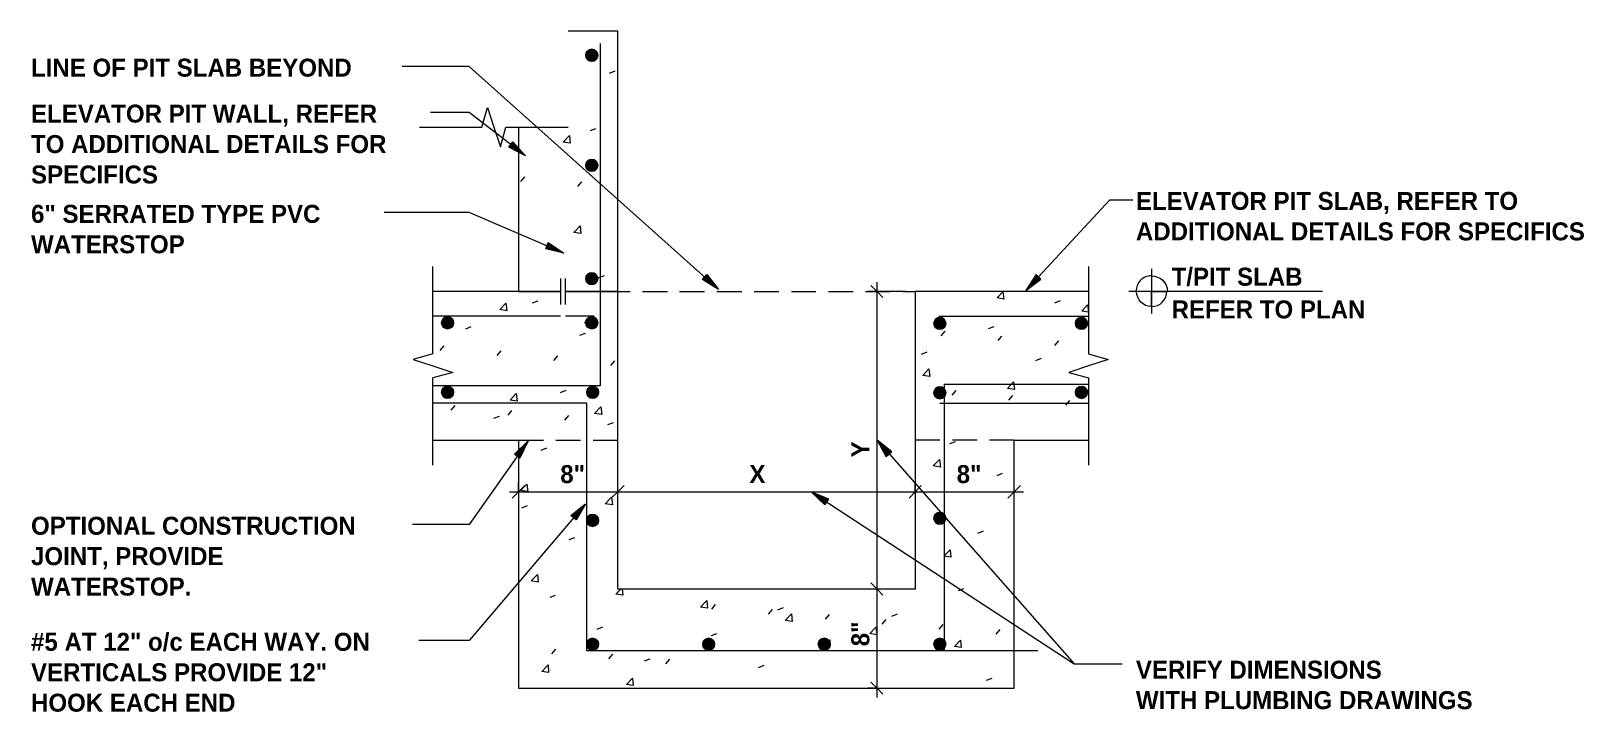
# Model space of a CAD drawing. Header units: inches. Extents: x -11943 to -10128, y -204 to 11732.
# Drawn here: x -11039.58 to -11031.49, y 1.26 to 4.81 of the extents above; entities that cross this region are included whole.
import ezdxf

# ---------------------------------------------------------------- set-up
doc = ezdxf.new("R2010")
doc.units = ezdxf.units.IN
doc.header["$MEASUREMENT"] = 0
for name, color, linetype, lineweight in [('A-DETL', 90, 'Continuous', 9), ('A-DETL-GENF', 92, 'Continuous', 9), ('A-DETL-THIN', 151, 'Continuous', 9), ('G-ANNO-TEXT', 231, 'Continuous', 9)]:
    doc.layers.add(name, color=color, linetype=linetype, lineweight=lineweight)
doc.styles.add('Century Gothic_B_3', font='', dxfattribs={"height": 0.09375})
doc.styles.get('Century Gothic_B_3').set_extended_font_data('Century Gothic', bold=True)

msp = doc.modelspace()

# ---------------------------------------------------------------- hatches: boundary and pattern name
at = {"layer": 'A-DETL-GENF'}
for points in [[(-11036.66214, 4.65245), (-11036.65411, 4.65351), (-11036.64663, 4.65661), (-11036.6402, 4.66154), (-11036.63527, 4.66796), (-11036.63217, 4.67545), (-11036.63111, 4.68348), (-11036.63217, 4.69151), (-11036.63527, 4.69899), (-11036.6402, 4.70542), (-11036.64663, 4.71035), (-11036.65411, 4.71345), (-11036.66214, 4.71451), (-11036.67017, 4.71345), (-11036.67766, 4.71035), (-11036.68408, 4.70542), (-11036.68901, 4.69899), (-11036.69211, 4.69151), (-11036.69317, 4.68348), (-11036.69211, 4.67545), (-11036.68901, 4.66796), (-11036.68408, 4.66154), (-11036.67766, 4.65661), (-11036.67017, 4.65351)], [(-11037.00733, 4.15987), (-11037.07279, 4.23219), (-11037.09358, 4.2046)], [(-11036.66214, 4.07894), (-11036.65411, 4.08), (-11036.64663, 4.0831), (-11036.6402, 4.08803), (-11036.63527, 4.09446), (-11036.63217, 4.10194), (-11036.63111, 4.10997), (-11036.63217, 4.118), (-11036.63527, 4.12548), (-11036.6402, 4.13191), (-11036.64663, 4.13684), (-11036.65411, 4.13994), (-11036.66214, 4.141), (-11036.67017, 4.13994), (-11036.67766, 4.13684), (-11036.68408, 4.13191), (-11036.68901, 4.12548), (-11036.69211, 4.118), (-11036.69317, 4.10997), (-11036.69211, 4.10194), (-11036.68901, 4.09446), (-11036.68408, 4.08803), (-11036.67766, 4.0831), (-11036.67017, 4.08)], [(-11036.80743, 3.65309), (-11036.89023, 3.70829), (-11036.90235, 3.67543)], [(-11036.66214, 3.48839), (-11036.65411, 3.48945), (-11036.64663, 3.49255), (-11036.6402, 3.49748), (-11036.63527, 3.5039), (-11036.63217, 3.51139), (-11036.63111, 3.51942), (-11036.63217, 3.52745), (-11036.63527, 3.53493), (-11036.6402, 3.54136), (-11036.64663, 3.54629), (-11036.65411, 3.54939), (-11036.66214, 3.55045), (-11036.67017, 3.54939), (-11036.67766, 3.54629), (-11036.68408, 3.54136), (-11036.68901, 3.53493), (-11036.69211, 3.52745), (-11036.69317, 3.51942), (-11036.69211, 3.51139), (-11036.68901, 3.5039), (-11036.68408, 3.49748), (-11036.67766, 3.49255), (-11036.67017, 3.48945)], [(-11036.001, 3.46347), (-11036.06285, 3.54105), (-11036.08544, 3.51526)], [(-11034.39983, 3.45841), (-11034.32065, 3.51686), (-11034.34644, 3.54105)], [(-11037.41398, 3.25841), (-11037.40595, 3.25947), (-11037.39847, 3.26257), (-11037.39204, 3.2675), (-11037.38711, 3.27393), (-11037.38401, 3.28141), (-11037.38295, 3.28944), (-11037.38401, 3.29747), (-11037.38711, 3.30496), (-11037.39204, 3.31138), (-11037.39847, 3.31631), (-11037.40595, 3.31941), (-11037.41398, 3.32047), (-11037.42201, 3.31941), (-11037.4295, 3.31631), (-11037.43592, 3.31138), (-11037.44085, 3.30496), (-11037.44395, 3.29747), (-11037.44501, 3.28944), (-11037.44395, 3.28141), (-11037.44085, 3.27393), (-11037.43592, 3.2675), (-11037.4295, 3.26257), (-11037.42201, 3.25947)], [(-11036.66214, 3.25841), (-11036.65411, 3.25947), (-11036.64663, 3.26257), (-11036.6402, 3.2675), (-11036.63527, 3.27393), (-11036.63217, 3.28141), (-11036.63111, 3.28944), (-11036.63217, 3.29747), (-11036.63527, 3.30496), (-11036.6402, 3.31138), (-11036.64663, 3.31631), (-11036.65411, 3.31941), (-11036.66214, 3.32047), (-11036.67017, 3.31941), (-11036.67766, 3.31631), (-11036.68408, 3.31138), (-11036.68901, 3.30496), (-11036.69211, 3.29747), (-11036.69317, 3.28944), (-11036.69211, 3.28141), (-11036.68901, 3.27393), (-11036.68408, 3.2675), (-11036.67766, 3.26257), (-11036.67017, 3.25947)], [(-11034.84801, 3.25554), (-11034.83998, 3.2566), (-11034.8325, 3.2597), (-11034.82607, 3.26463), (-11034.82114, 3.27106), (-11034.81804, 3.27854), (-11034.81698, 3.28657), (-11034.81804, 3.2946), (-11034.82114, 3.30209), (-11034.82607, 3.30851), (-11034.8325, 3.31344), (-11034.83998, 3.31654), (-11034.84801, 3.3176), (-11034.85604, 3.31654), (-11034.86352, 3.31344), (-11034.86995, 3.30851), (-11034.87488, 3.30209), (-11034.87798, 3.2946), (-11034.87904, 3.28657), (-11034.87798, 3.27854), (-11034.87488, 3.27106), (-11034.86995, 3.26463), (-11034.86352, 3.2597), (-11034.85604, 3.2566)], [(-11034.11005, 3.25554), (-11034.10202, 3.2566), (-11034.09453, 3.2597), (-11034.08811, 3.26463), (-11034.08317, 3.27106), (-11034.08007, 3.27854), (-11034.07902, 3.28657), (-11034.08007, 3.2946), (-11034.08317, 3.30209), (-11034.08811, 3.30851), (-11034.09453, 3.31344), (-11034.10202, 3.31654), (-11034.11005, 3.3176), (-11034.11808, 3.31654), (-11034.12556, 3.31344), (-11034.13199, 3.30851), (-11034.13692, 3.30209), (-11034.14002, 3.2946), (-11034.14108, 3.28657), (-11034.14002, 3.27854), (-11034.13692, 3.27106), (-11034.13199, 3.26463), (-11034.12556, 3.2597), (-11034.11808, 3.2566)], [(-11037.41398, 2.89664), (-11037.40595, 2.8977), (-11037.39847, 2.9008), (-11037.39204, 2.90573), (-11037.38711, 2.91216), (-11037.38401, 2.91964), (-11037.38295, 2.92767), (-11037.38401, 2.9357), (-11037.38711, 2.94319), (-11037.39204, 2.94961), (-11037.39847, 2.95454), (-11037.40595, 2.95764), (-11037.41398, 2.9587), (-11037.42201, 2.95764), (-11037.4295, 2.95454), (-11037.43592, 2.94961), (-11037.44085, 2.94319), (-11037.44395, 2.9357), (-11037.44501, 2.92767), (-11037.44395, 2.91964), (-11037.44085, 2.91216), (-11037.43592, 2.90573), (-11037.4295, 2.9008), (-11037.42201, 2.8977)], [(-11036.6576, 2.89664), (-11036.64957, 2.8977), (-11036.64208, 2.9008), (-11036.63566, 2.90573), (-11036.63073, 2.91216), (-11036.62763, 2.91964), (-11036.62657, 2.92767), (-11036.62763, 2.9357), (-11036.63073, 2.94319), (-11036.63566, 2.94961), (-11036.64208, 2.95454), (-11036.64957, 2.95764), (-11036.6576, 2.9587), (-11036.66563, 2.95764), (-11036.67311, 2.95454), (-11036.67954, 2.94961), (-11036.68447, 2.94319), (-11036.68757, 2.9357), (-11036.68863, 2.92767), (-11036.68757, 2.91964), (-11036.68447, 2.91216), (-11036.67954, 2.90573), (-11036.67311, 2.9008), (-11036.66563, 2.8977)], [(-11034.84801, 2.89403), (-11034.83998, 2.89509), (-11034.8325, 2.89819), (-11034.82607, 2.90312), (-11034.82114, 2.90954), (-11034.81804, 2.91703), (-11034.81698, 2.92506), (-11034.81804, 2.93309), (-11034.82114, 2.94057), (-11034.82607, 2.947), (-11034.8325, 2.95193), (-11034.83998, 2.95503), (-11034.84801, 2.95609), (-11034.85604, 2.95503), (-11034.86352, 2.95193), (-11034.86995, 2.947), (-11034.87488, 2.94057), (-11034.87798, 2.93309), (-11034.87904, 2.92506), (-11034.87798, 2.91703), (-11034.87488, 2.90954), (-11034.86995, 2.90312), (-11034.86352, 2.89819), (-11034.85604, 2.89509)], [(-11034.11005, 2.8958), (-11034.10202, 2.89685), (-11034.09453, 2.89995), (-11034.08811, 2.90489), (-11034.08317, 2.91131), (-11034.08007, 2.9188), (-11034.07902, 2.92683), (-11034.08007, 2.93486), (-11034.08317, 2.94234), (-11034.08811, 2.94877), (-11034.09453, 2.9537), (-11034.10202, 2.9568), (-11034.11005, 2.95786), (-11034.11808, 2.9568), (-11034.12556, 2.9537), (-11034.13199, 2.94877), (-11034.13692, 2.94234), (-11034.14002, 2.93486), (-11034.14108, 2.92683), (-11034.14002, 2.9188), (-11034.13692, 2.91131), (-11034.13199, 2.90489), (-11034.12556, 2.89995), (-11034.11808, 2.89685)], [(-11037.03673, 2.58471), (-11036.99361, 2.67416), (-11037.06412, 2.60524)], [(-11035.12472, 2.59321), (-11035.0982, 2.6166), (-11035.17542, 2.67756)], [(-11035.44661, 2.34092), (-11035.42724, 2.37051), (-11035.51787, 2.4088)], [(-11036.74378, 2.2623), (-11036.69539, 2.34669), (-11036.77138, 2.28463)], [(-11036.6576, 2.22867), (-11036.64957, 2.22973), (-11036.64208, 2.23283), (-11036.63566, 2.23776), (-11036.63073, 2.24418), (-11036.62763, 2.25167), (-11036.62657, 2.2597), (-11036.62763, 2.26773), (-11036.63073, 2.27521), (-11036.63566, 2.28164), (-11036.64208, 2.28657), (-11036.64957, 2.28967), (-11036.6576, 2.29073), (-11036.66563, 2.28967), (-11036.67311, 2.28657), (-11036.67954, 2.28164), (-11036.68447, 2.27521), (-11036.68757, 2.26773), (-11036.68863, 2.2597), (-11036.68757, 2.25167), (-11036.68447, 2.24418), (-11036.67954, 2.23776), (-11036.67311, 2.23283), (-11036.66563, 2.22973)], [(-11034.84801, 2.23991), (-11034.83998, 2.24097), (-11034.8325, 2.24407), (-11034.82607, 2.249), (-11034.82114, 2.25542), (-11034.81804, 2.26291), (-11034.81698, 2.27094), (-11034.81804, 2.27897), (-11034.82114, 2.28645), (-11034.82607, 2.29288), (-11034.8325, 2.29781), (-11034.83998, 2.30091), (-11034.84801, 2.30197), (-11034.85604, 2.30091), (-11034.86352, 2.29781), (-11034.86995, 2.29288), (-11034.87488, 2.28645), (-11034.87798, 2.27897), (-11034.87904, 2.27094), (-11034.87798, 2.26291), (-11034.87488, 2.25542), (-11034.86995, 2.249), (-11034.86352, 2.24407), (-11034.85604, 2.24097)], [(-11036.6576, 1.58343), (-11036.64957, 1.58449), (-11036.64208, 1.58759), (-11036.63566, 1.59252), (-11036.63073, 1.59895), (-11036.62763, 1.60643), (-11036.62657, 1.61446), (-11036.62763, 1.62249), (-11036.63073, 1.62997), (-11036.63566, 1.6364), (-11036.64208, 1.64133), (-11036.64957, 1.64443), (-11036.6576, 1.64549), (-11036.66563, 1.64443), (-11036.67311, 1.64133), (-11036.67954, 1.6364), (-11036.68447, 1.62997), (-11036.68757, 1.62249), (-11036.68863, 1.61446), (-11036.68757, 1.60643), (-11036.68447, 1.59895), (-11036.67954, 1.59252), (-11036.67311, 1.58759), (-11036.66563, 1.58449)], [(-11036.05278, 1.58343), (-11036.04475, 1.58449), (-11036.03727, 1.58759), (-11036.03084, 1.59252), (-11036.02591, 1.59895), (-11036.02281, 1.60643), (-11036.02175, 1.61446), (-11036.02281, 1.62249), (-11036.02591, 1.62997), (-11036.03084, 1.6364), (-11036.03727, 1.64133), (-11036.04475, 1.64443), (-11036.05278, 1.64549), (-11036.06081, 1.64443), (-11036.0683, 1.64133), (-11036.07472, 1.6364), (-11036.07965, 1.62997), (-11036.08275, 1.62249), (-11036.08381, 1.61446), (-11036.08275, 1.60643), (-11036.07965, 1.59895), (-11036.07472, 1.59252), (-11036.0683, 1.58759), (-11036.06081, 1.58449)], [(-11035.45071, 1.58343), (-11035.44267, 1.58449), (-11035.43519, 1.58759), (-11035.42876, 1.59252), (-11035.42383, 1.59895), (-11035.42073, 1.60643), (-11035.41968, 1.61446), (-11035.42073, 1.62249), (-11035.42383, 1.62997), (-11035.42876, 1.6364), (-11035.43519, 1.64133), (-11035.44267, 1.64443), (-11035.45071, 1.64549), (-11035.45874, 1.64443), (-11035.46622, 1.64133), (-11035.47265, 1.6364), (-11035.47758, 1.62997), (-11035.48068, 1.62249), (-11035.48173, 1.61446), (-11035.48068, 1.60643), (-11035.47758, 1.59895), (-11035.47265, 1.59252), (-11035.46622, 1.58759), (-11035.45874, 1.58449)], [(-11034.84801, 1.58343), (-11034.83998, 1.58449), (-11034.8325, 1.58759), (-11034.82607, 1.59252), (-11034.82114, 1.59895), (-11034.81804, 1.60643), (-11034.81698, 1.61446), (-11034.81804, 1.62249), (-11034.82114, 1.62997), (-11034.82607, 1.6364), (-11034.8325, 1.64133), (-11034.83998, 1.64443), (-11034.84801, 1.64549), (-11034.85604, 1.64443), (-11034.86352, 1.64133), (-11034.86995, 1.6364), (-11034.87488, 1.62997), (-11034.87798, 1.62249), (-11034.87904, 1.61446), (-11034.87798, 1.60643), (-11034.87488, 1.59895), (-11034.86995, 1.59252), (-11034.86352, 1.58759), (-11034.85604, 1.58449)]]:
    msp.add_hatch(color=7, dxfattribs=at).paths.add_polyline_path(points, flags=0)

# ---------------------------------------------------------------- linework, layer by layer
at = {"layer": 'A-DETL'}
for p, q in [((-11036.52655, 4.80954), (-11036.78505, 4.80954)), ((-11036.52655, 3.4532), (-11036.52655, 4.80954)), ((-11036.61781, 4.74403), (-11036.61781, 2.9603)), ((-11037.30033, 4.62512), (-11037.65014, 4.62512)), ((-11036.001, 3.46347), (-11037.30033, 4.62512)), ((-11036.56968, 4.59066), (-11036.54022, 4.60278)), ((-11037.30033, 4.38556), (-11037.50203, 4.38556)), ((-11037.00733, 4.15987), (-11037.30033, 4.38556)), ((-11037.23482, 4.30797), (-11037.20562, 4.41135)), ((-11037.20562, 4.41135), (-11037.17276, 4.30797)), ((-11037.56064, 4.30797), (-11037.43131, 4.30797)), ((-11037.43131, 4.30797), (-11037.23482, 4.30797)), ((-11037.17276, 4.30797), (-11037.1383, 4.2064)), ((-11037.1383, 4.2064), (-11037.11071, 4.30797)), ((-11037.11071, 4.30797), (-11036.91422, 4.30797)), ((-11037.04359, 4.30797), (-11037.04359, 3.4532)), ((-11036.91422, 4.30797), (-11036.78505, 4.30797)), ((-11036.6696, 4.29085), (-11036.64019, 4.30271)), ((-11037.09358, 4.2046), (-11037.07279, 4.23219)), ((-11037.07279, 4.23219), (-11037.00733, 4.15987)), ((-11036.81084, 4.23039), (-11036.77819, 4.26485)), ((-11036.77478, 4.22533), (-11036.81084, 4.23039)), ((-11036.77819, 4.26485), (-11036.77478, 4.22533)), ((-11037.00733, 4.15987), (-11037.09358, 4.2046)), ((-11037.03152, 4.02544), (-11037.01073, 4.04943)), ((-11036.73511, 3.99944), (-11036.71432, 4.02363)), ((-11034.39983, 3.45841), (-11033.96218, 3.93057)), ((-11033.96218, 3.93057), (-11033.84147, 3.93057)), ((-11037.39866, 3.86346), (-11037.74505, 3.86346)), ((-11037.30033, 3.86346), (-11037.39866, 3.86346)), ((-11036.80743, 3.65309), (-11037.30033, 3.86346)), ((-11036.75585, 3.75988), (-11036.72299, 3.79454)), ((-11036.71958, 3.75482), (-11036.75585, 3.75988)), ((-11036.72299, 3.79454), (-11036.71958, 3.75482)), ((-11036.90235, 3.67543), (-11036.89023, 3.70829)), ((-11036.80743, 3.65309), (-11036.90235, 3.67543)), ((-11036.89023, 3.70829), (-11036.80743, 3.65309)), ((-11037.48991, 3.4532), (-11037.48991, 3.58237)), ((-11034.07237, 3.58237), (-11034.07237, 3.4532)), ((-11033.74496, 3.57045), (-11033.74496, 3.3377)), ((-11036.82477, 3.52047), (-11036.82477, 3.38428)), ((-11036.79877, 3.38428), (-11036.79877, 3.52047)), ((-11036.62487, 3.52552), (-11036.59547, 3.536)), ((-11036.08544, 3.51526), (-11036.06285, 3.54105)), ((-11036.001, 3.46347), (-11036.08544, 3.51526)), ((-11036.06285, 3.54105), (-11036.001, 3.46347)), ((-11035.20808, 3.4842), (-11035.17542, 3.4532)), ((-11035.17542, 1.90218), (-11035.17542, 3.50133)), ((-11034.34644, 3.54105), (-11034.39983, 3.45841)), ((-11034.39983, 3.45841), (-11034.32065, 3.51686)), ((-11034.32065, 3.51686), (-11034.34644, 3.54105)), ((-11033.74496, 3.53238), (-11033.74496, 3.4532)), ((-11037.48991, 3.12754), (-11037.48991, 3.4532)), ((-11036.82477, 3.4532), (-11037.48991, 3.4532)), ((-11037.04359, 3.4532), (-11036.82477, 3.4532)), ((-11036.97127, 3.39295), (-11036.94182, 3.40321)), ((-11036.52655, 3.4532), (-11036.79877, 3.4532)), ((-11036.79877, 3.4532), (-11036.52655, 3.4532)), ((-11036.52655, 2.67756), (-11036.52655, 3.4532)), ((-11036.52655, 3.4532), (-11036.46284, 3.4532)), ((-11036.39738, 3.4532), (-11036.268, 3.4532)), ((-11036.2043, 3.4532), (-11036.07497, 3.4532)), ((-11036.00946, 3.4532), (-11035.88029, 3.4532)), ((-11035.81643, 3.4532), (-11035.68726, 3.4532)), ((-11035.62179, 3.4532), (-11035.49422, 3.4532)), ((-11035.42871, 3.4532), (-11035.29954, 3.4532)), ((-11035.23568, 3.4532), (-11035.10651, 3.4532)), ((-11035.17542, 3.4532), (-11035.2236, 3.4532)), ((-11035.02552, 3.4532), (-11035.17542, 3.4532)), ((-11035.17542, 3.4532), (-11035.14442, 3.42055)), ((-11035.04104, 3.4532), (-11034.97713, 3.4532)), ((-11034.07237, 3.4532), (-11034.97713, 3.4532)), ((-11034.97713, 3.4532), (-11034.97713, 2.67756)), ((-11034.54974, 3.41874), (-11034.51874, 3.45155)), ((-11034.51368, 3.41188), (-11034.54974, 3.41874)), ((-11034.51874, 3.45155), (-11034.51368, 3.41188)), ((-11034.24833, 3.39295), (-11034.21887, 3.40502)), ((-11034.07237, 3.4532), (-11034.07237, 3.12754)), ((-11033.51581, 3.4532), (-11033.86221, 3.4532)), ((-11033.74496, 3.4532), (-11033.82595, 3.4532)), ((-11033.74496, 3.37396), (-11033.74496, 3.4532)), ((-11033.74496, 3.4532), (-11033.66392, 3.4532)), ((-11032.85407, 3.4532), (-11033.51581, 3.4532)), ((-11036.82477, 3.32403), (-11037.48991, 3.32403)), ((-11037.14171, 3.35849), (-11037.11071, 3.39114)), ((-11037.10565, 3.35142), (-11037.14171, 3.35849)), ((-11037.11071, 3.39114), (-11037.10565, 3.35142)), ((-11036.65067, 3.32403), (-11036.79877, 3.32403)), ((-11036.70065, 3.28957), (-11036.6696, 3.32222)), ((-11036.6696, 3.32222), (-11036.66434, 3.28431)), ((-11034.85322, 3.32403), (-11034.07237, 3.32403)), ((-11034.10863, 3.34982), (-11034.07763, 3.38248)), ((-11034.07237, 3.34456), (-11034.10863, 3.34982)), ((-11034.07763, 3.38248), (-11034.07237, 3.34456)), ((-11037.31927, 3.25852), (-11037.29002, 3.27064)), ((-11036.66434, 3.28431), (-11036.70065, 3.28957)), ((-11034.84115, 3.22225), (-11034.82036, 3.24645)), ((-11034.59467, 3.26012), (-11034.56527, 3.27064)), ((-11037.45205, 3.14467), (-11037.43131, 3.16886)), ((-11036.72479, 3.22566), (-11036.69539, 3.23597)), ((-11034.54474, 3.19646), (-11034.52395, 3.22045)), ((-11034.24833, 3.17046), (-11034.22754, 3.19465)), ((-11037.48991, 3.12754), (-11037.59329, 3.09814)), ((-11037.59329, 3.09814), (-11037.48991, 3.06548)), ((-11037.15564, 3.11887), (-11037.1349, 3.14307)), ((-11036.85923, 3.09308), (-11036.83844, 3.11707)), ((-11036.56282, 3.06708), (-11036.54203, 3.09128)), ((-11034.94267, 3.12574), (-11034.91347, 3.13781)), ((-11034.34825, 3.09308), (-11034.31885, 3.105)), ((-11034.07237, 3.12754), (-11033.97085, 3.09814)), ((-11033.97085, 3.09814), (-11034.07237, 3.06548)), ((-11037.48991, 3.06548), (-11037.38653, 3.03102)), ((-11037.38653, 3.03102), (-11037.48991, 3.00343)), ((-11037.48991, 2.67756), (-11037.48991, 3.00343)), ((-11034.93586, 3.0155), (-11034.90481, 3.04996)), ((-11034.8996, 3.01029), (-11034.93586, 3.0155)), ((-11034.90481, 3.04996), (-11034.8996, 3.01029)), ((-11034.07237, 3.06548), (-11034.17575, 3.03102)), ((-11034.17575, 3.03102), (-11034.07237, 3.00343)), ((-11034.07237, 3.00343), (-11034.07237, 2.67756)), ((-11036.61781, 2.9603), (-11037.48991, 2.9603)), ((-11037.08832, 2.88612), (-11037.05566, 2.92058)), ((-11037.05566, 2.92058), (-11037.05045, 2.88112)), ((-11036.82477, 2.92584), (-11036.79536, 2.93791)), ((-11034.82382, 1.57977), (-11034.82382, 2.96897)), ((-11034.82382, 2.96897), (-11034.07237, 2.96897)), ((-11034.7841, 2.91212), (-11034.76356, 2.93611)), ((-11034.49475, 2.94658), (-11034.4637, 2.98104)), ((-11034.45849, 2.94137), (-11034.49475, 2.94658)), ((-11034.4637, 2.98104), (-11034.45849, 2.94137)), ((-11034.10183, 2.92765), (-11034.07237, 2.93791)), ((-11036.68853, 2.87064), (-11037.48991, 2.87064)), ((-11037.3952, 2.83454), (-11037.37446, 2.85852)), ((-11037.05045, 2.88112), (-11037.08832, 2.88612)), ((-11036.68853, 1.57977), (-11036.68853, 2.87064)), ((-11036.64721, 2.81725), (-11036.6144, 2.85166)), ((-11036.6144, 2.85166), (-11036.60935, 2.8122)), ((-11034.84801, 2.87064), (-11034.07237, 2.87064)), ((-11034.48769, 2.88612), (-11034.46715, 2.91031)), ((-11034.19127, 2.86033), (-11034.17074, 2.88452)), ((-11037.17276, 2.79306), (-11037.14357, 2.80353)), ((-11037.09858, 2.80859), (-11037.07805, 2.83273)), ((-11036.80238, 2.78279), (-11036.78164, 2.80694)), ((-11036.60935, 2.8122), (-11036.64721, 2.81725)), ((-11036.57829, 2.76041), (-11036.54889, 2.77067)), ((-11037.48991, 2.54844), (-11037.48991, 2.67756)), ((-11037.48991, 2.67756), (-11037.04359, 2.67756)), ((-11036.99361, 2.67416), (-11037.30033, 2.2381)), ((-11037.06412, 2.60524), (-11036.99361, 2.67416)), ((-11037.04359, 2.67756), (-11037.04359, 1.38514)), ((-11037.04359, 2.67756), (-11036.91422, 2.67756)), ((-11036.99361, 2.67416), (-11037.03673, 2.58471)), ((-11036.84875, 2.67756), (-11036.72118, 2.67756)), ((-11036.65567, 2.67756), (-11036.52655, 2.67756)), ((-11036.52655, 1.90218), (-11036.52655, 2.67756)), ((-11035.17542, 2.67756), (-11035.12782, 2.59047)), ((-11035.0982, 2.6166), (-11035.17542, 2.67756)), ((-11035.17542, 2.67756), (-11034.14718, 1.51167)), ((-11034.97713, 2.67756), (-11034.97713, 1.90218)), ((-11034.84801, 2.67756), (-11034.97713, 2.67756)), ((-11034.65312, 2.67756), (-11034.7825, 2.67756)), ((-11034.46029, 2.67756), (-11034.58946, 2.67756)), ((-11034.46029, 1.38514), (-11034.46029, 2.67756)), ((-11034.46029, 2.67756), (-11034.07237, 2.67756)), ((-11034.07237, 2.67756), (-11034.07237, 2.54844)), ((-11037.03673, 2.58471), (-11037.06412, 2.60524)), ((-11036.92634, 2.62597), (-11036.89709, 2.6381)), ((-11035.12782, 2.59047), (-11035.0982, 2.6166)), ((-11034.79622, 2.66043), (-11034.76697, 2.67075)), ((-11034.88242, 2.54499), (-11034.84961, 2.57764)), ((-11034.84455, 2.53812), (-11034.88242, 2.54499)), ((-11034.84961, 2.57764), (-11034.84455, 2.53812)), ((-11037.04359, 2.4088), (-11037.04359, 2.45714)), ((-11037.01073, 2.44161), (-11037.04359, 2.4088)), ((-11037.03312, 2.41561), (-11037.00047, 2.44847)), ((-11037.00047, 2.44847), (-11036.99526, 2.41061)), ((-11036.52655, 2.4088), (-11036.52655, 2.45714)), ((-11036.4939, 2.44161), (-11036.52655, 2.4088)), ((-11034.97713, 2.4088), (-11034.97713, 2.45272)), ((-11034.94453, 2.44161), (-11034.97713, 2.4088)), ((-11034.54974, 2.49319), (-11034.52055, 2.50532)), ((-11034.46029, 2.4088), (-11034.46029, 2.45714)), ((-11034.42743, 2.44161), (-11034.46029, 2.4088)), ((-11037.09177, 2.4088), (-11036.52655, 2.4088)), ((-11037.04359, 2.4088), (-11037.07625, 2.37615)), ((-11036.99526, 2.41061), (-11037.03312, 2.41561)), ((-11036.59201, 2.34669), (-11036.55936, 2.38115)), ((-11036.55936, 2.38115), (-11036.55415, 2.34169)), ((-11036.52655, 2.4088), (-11036.55878, 2.37673)), ((-11036.52655, 2.4088), (-11034.97713, 2.4088)), ((-11035.51787, 2.4088), (-11035.44661, 2.34092)), ((-11035.42724, 2.37051), (-11035.51787, 2.4088)), ((-11035.51787, 2.4088), (-11034.14718, 1.51167)), ((-11035.44661, 2.34092), (-11035.42724, 2.37051)), ((-11034.97713, 2.4088), (-11035.00818, 2.37615)), ((-11034.97713, 2.4088), (-11034.41191, 2.4088)), ((-11034.46029, 2.4088), (-11034.49295, 2.37615)), ((-11036.69539, 2.34669), (-11037.30033, 1.63337)), ((-11037.02626, 2.32616), (-11036.99706, 2.33823)), ((-11036.77138, 2.28463), (-11036.69539, 2.34669)), ((-11036.74378, 2.2623), (-11036.77138, 2.28463)), ((-11036.69539, 2.34669), (-11036.74378, 2.2623)), ((-11036.55415, 2.34169), (-11036.59201, 2.34669)), ((-11037.55362, 2.2381), (-11037.59675, 2.2381)), ((-11037.30033, 2.2381), (-11037.55362, 2.2381)), ((-11034.64972, 2.19338), (-11034.62047, 2.20545)), ((-11036.77984, 2.16072), (-11036.75059, 2.17099)), ((-11034.82722, 2.07287), (-11034.79457, 2.10733)), ((-11034.79457, 2.10733), (-11034.79116, 2.06761)), ((-11034.79116, 2.06761), (-11034.82722, 2.07287)), ((-11036.97808, 1.9453), (-11036.94527, 1.97796)), ((-11036.94182, 1.93824), (-11036.97808, 1.9453)), ((-11036.94527, 1.97796), (-11036.94182, 1.93824)), ((-11036.87976, 1.8607), (-11036.85056, 1.87118)), ((-11036.53682, 1.87618), (-11036.51102, 1.90218)), ((-11036.50076, 1.87118), (-11036.53682, 1.87618)), ((-11034.97713, 1.90218), (-11036.52655, 1.90218)), ((-11036.50416, 1.90218), (-11036.50076, 1.87118)), ((-11035.17542, 1.90218), (-11035.2236, 1.90218)), ((-11035.20808, 1.93483), (-11035.17542, 1.90218)), ((-11035.17542, 1.33696), (-11035.17542, 1.90218)), ((-11035.17542, 1.90218), (-11035.14442, 1.87118)), ((-11034.75144, 1.89516), (-11034.72224, 1.90563)), ((-11036.09571, 1.80726), (-11036.06285, 1.84172)), ((-11036.05944, 1.80226), (-11036.09571, 1.80726)), ((-11036.06285, 1.84172), (-11036.05944, 1.80226)), ((-11036.03706, 1.797), (-11036.01653, 1.82119)), ((-11035.74065, 1.7712), (-11035.71991, 1.7954)), ((-11035.69252, 1.79359), (-11035.66306, 1.80566)), ((-11036.63333, 1.69362), (-11036.60408, 1.70574)), ((-11035.6546, 1.73834), (-11035.62179, 1.7728)), ((-11035.61834, 1.73334), (-11035.6546, 1.73834)), ((-11035.62179, 1.7728), (-11035.61834, 1.73334)), ((-11035.44424, 1.74541), (-11035.4235, 1.7694)), ((-11035.21334, 1.67128), (-11035.18069, 1.70388)), ((-11035.18069, 1.70388), (-11035.17702, 1.66442)), ((-11035.14783, 1.71941), (-11035.12709, 1.7436)), ((-11035.09784, 1.76094), (-11035.06864, 1.7728)), ((-11034.85141, 1.69362), (-11034.83068, 1.71781)), ((-11037.48811, 1.63337), (-11037.56409, 1.63337)), ((-11037.30033, 1.63337), (-11037.48811, 1.63337)), ((-11036.03886, 1.66081), (-11036.00946, 1.67128)), ((-11035.44604, 1.62816), (-11035.41664, 1.63842)), ((-11035.17702, 1.66442), (-11035.21334, 1.67128)), ((-11034.77223, 1.60236), (-11034.73952, 1.63667)), ((-11034.73952, 1.63667), (-11034.73597, 1.5971)), ((-11034.555, 1.66783), (-11034.53422, 1.69181)), ((-11036.86949, 1.56424), (-11036.84875, 1.58843)), ((-11034.33778, 1.57977), (-11036.68853, 1.57977)), ((-11036.57308, 1.53845), (-11036.55234, 1.56264)), ((-11036.38691, 1.52818), (-11036.35766, 1.53845)), ((-11034.73597, 1.5971), (-11034.77223, 1.60236)), ((-11036.92288, 1.47299), (-11036.89023, 1.50745)), ((-11036.88682, 1.46772), (-11036.92288, 1.47299)), ((-11036.89023, 1.50745), (-11036.88682, 1.46772)), ((-11036.27667, 1.51266), (-11036.25588, 1.53685)), ((-11035.79244, 1.49372), (-11035.76303, 1.50585)), ((-11037.04359, 1.38514), (-11034.46029, 1.38514)), ((-11036.48178, 1.40407), (-11036.44897, 1.43853)), ((-11036.44551, 1.39881), (-11036.48178, 1.40407)), ((-11036.44897, 1.43853), (-11036.44551, 1.39881)), ((-11035.17542, 1.38514), (-11035.2236, 1.38514)), ((-11035.20808, 1.41779), (-11035.17542, 1.38514)), ((-11035.17542, 1.38514), (-11035.14442, 1.35408)), ((-11034.60499, 1.42826), (-11034.57574, 1.43853))]:
    msp.add_line(p, q, dxfattribs=at)
for centre, radius, start, end in [((-11033.74636, 3.45621), 0.07799, 88.967749, 182.209995), ((-11033.74487, 3.45492), 0.08095, 269.936447, 358.785565)]:
    msp.add_arc(centre, radius, start, end, dxfattribs=at)
for points in [[(-11033.74496, 3.53419), (-11033.69921, 3.53419), (-11033.66207, 3.49894), (-11033.66207, 3.4532)], [(-11033.74496, 3.37396), (-11033.78889, 3.37396), (-11033.82258, 3.40927), (-11033.82258, 3.4532)]]:
    msp.add_open_spline(points, degree=3, dxfattribs=at)
at = {"layer": 'A-DETL-THIN'}
msp.add_line((-11034.14718, 1.51167), (-11033.89718, 1.51167), dxfattribs=at)
for centre in [(-11036.66214, 4.68348), (-11036.66214, 4.10997), (-11036.66214, 3.51942), (-11037.41398, 3.28944), (-11036.66214, 3.28944), (-11034.84801, 3.28657), (-11034.11005, 3.28657), (-11037.41398, 2.92767), (-11036.6576, 2.92767), (-11034.84801, 2.92506), (-11034.11005, 2.92683), (-11036.6576, 2.2597), (-11034.84801, 2.27094), (-11036.6576, 1.61446), (-11036.05278, 1.61446), (-11035.45071, 1.61446), (-11034.84801, 1.61446)]:
    msp.add_circle(centre, 0.03103, dxfattribs=at)
for centre, start, end in [((-11036.66214, 4.68348), 0, 180), ((-11036.66214, 4.68348), 180, 0), ((-11036.66214, 4.10997), 0, 180), ((-11036.66214, 4.10997), 180, 0), ((-11036.66214, 3.51942), 0, 180), ((-11036.66214, 3.51942), 180, 0), ((-11037.41398, 3.28944), 0, 180), ((-11036.66214, 3.28944), 0, 180), ((-11037.41398, 3.28944), 180, 0), ((-11036.66214, 3.28944), 180, 0), ((-11034.84801, 3.28657), 0, 180), ((-11034.84801, 3.28657), 180, 0), ((-11034.11005, 3.28657), 0, 180), ((-11034.11005, 3.28657), 180, 0), ((-11037.41398, 2.92767), 0, 180), ((-11037.41398, 2.92767), 180, 0), ((-11036.6576, 2.92767), 0, 180), ((-11036.6576, 2.92767), 180, 360), ((-11034.84801, 2.92506), 0, 180), ((-11034.84801, 2.92506), 180, 0), ((-11034.11005, 2.92683), 0, 180), ((-11034.11005, 2.92683), 180, 360), ((-11036.6576, 2.2597), 0, 180), ((-11034.84801, 2.27094), 0, 180), ((-11034.84801, 2.27094), 180, 360), ((-11036.6576, 2.2597), 180, 360), ((-11036.6576, 1.61446), 0, 180), ((-11036.05278, 1.61446), 0, 180), ((-11035.45071, 1.61446), 0, 180), ((-11034.84801, 1.61446), 0, 180), ((-11036.6576, 1.61446), 180, 360), ((-11036.05278, 1.61446), 180, 360), ((-11035.45071, 1.61446), 180, 360), ((-11034.84801, 1.61446), 180, 360)]:
    msp.add_arc(centre, 0.03103, start, end, dxfattribs=at)

# ---------------------------------------------------------------- texts
at = {"layer": 'G-ANNO-TEXT', "color": 147, "lineweight": 20, "char_height": 0.09375, "attachment_point": 1, "style": 'Century Gothic_B_3'}
for s, insert, width in [('LINE OF PIT SLAB BEYOND', (-11039.58481, 4.66583), 1.9284687), ('ELEVATOR PIT WALL, REFER', (-11039.58481, 4.42636), 1.9884375), ('TO ADDITIONAL DETAILS FOR', (-11039.58481, 4.26773), 2.1715), ('SPECIFICS', (-11039.58481, 4.10917), 0.7638125), ('ELEVATOR PIT SLAB, REFER TO', (-11033.826, 3.97139), 2.1999062), ('6" SERRATED TYPE PVC', (-11039.58481, 3.90409), 1.7012188), ('ADDITIONAL DETAILS FOR SPECIFICS', (-11033.826, 3.81275), 2.7333125), ('WATERSTOP', (-11039.58481, 3.74554), 0.8900625), ('T/PIT SLAB', (-11033.63987, 3.57663), 0.7543437), ('REFER TO PLAN', (-11033.63987, 3.40608), 1.1267813), ('8"', (-11036.82641, 2.54784), 0.1483437), ('\\fCentury Gothic|b1|i0|c0|p34|;X', (-11035.84069, 2.54784), 0.1104688), ('8"', (-11034.76007, 2.54784), 0.1483437), ('OPTIONAL CONSTRUCTION', (-11039.58481, 2.27894), 2.0515625), ('JOINT, PROVIDE', (-11039.58481, 2.12047), 1.2088437), ('WATERSTOP.', (-11039.58481, 1.96184), 0.93425), ('#5 AT 12" o/c EACH WAY. ON', (-11039.58481, 1.6741), 2.2693437), ('VERTICALS PROVIDE 12"', (-11039.58481, 1.51548), 1.8116875), ('VERIFY DIMENSIONS', (-11033.826, 1.52881), 1.5370937), ('HOOK EACH END', (-11039.58481, 1.35699), 1.3319375), ('WITH PLUMBING DRAWINGS', (-11033.826, 1.37017), 2.1178438)]:
    msp.add_mtext(s, dxfattribs=dict(at, insert=insert, width=width))
at = {"layer": 'G-ANNO-TEXT', "color": 147, "lineweight": 20, "char_height": 0.09375, "attachment_point": 1, "rotation": 90, "style": 'Century Gothic_B_3'}
for s, insert, width in [('\\fCentury Gothic|b1|i0|c0|p34|;Y', (-11035.30926, 2.58808), 0.101), ('8"', (-11035.30926, 1.604), 0.1483437)]:
    msp.add_mtext(s, dxfattribs=dict(at, insert=insert, width=width))

doc.saveas('drawing.dxf')
